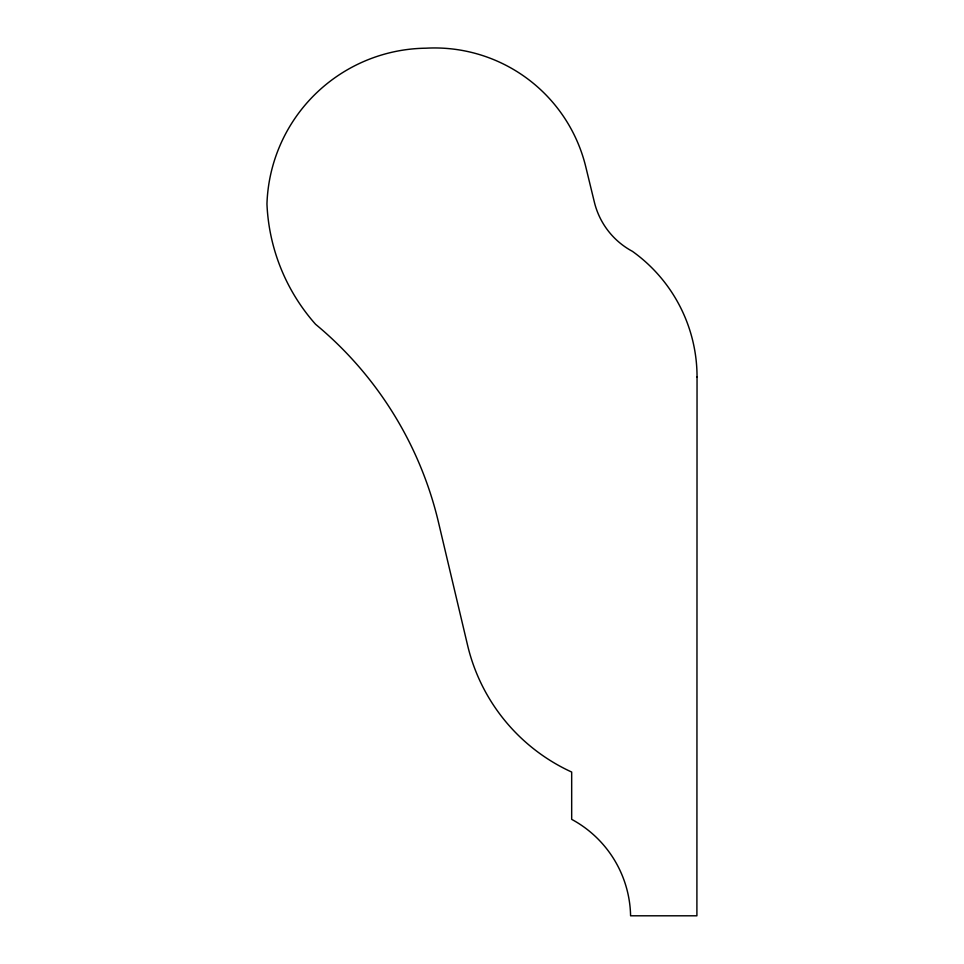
<?xml version="1.0" encoding="UTF-8"?>
<svg xmlns="http://www.w3.org/2000/svg" width="964" height="964" viewBox="0 0 964 964"><rect width="100%" height="100%" fill="white"/><g stroke="black" fill="none" stroke-linecap="round" stroke-linejoin="round"><path stroke-width="1.45" d="M697.044 376.996L696.9 915.8L630.589 915.8A112.041 112.041 0 0 0 571.676 819.352L571.676 772.044A186.679 186.679 0 0 1 467.576 645.241L438.463 522.223A366.862 366.862 0 0 0 315.553 324.266A193.571 193.571 0 0 1 266.956 203.97A161.012 161.012 0 0 1 425.859 48.2A155.602 155.602 0 0 1 585.763 166.772L594.39 202.235A76.144 76.144 0 0 0 632.432 251.351A154.373 154.373 0 0 1 697.044 376.996"/></g></svg>
